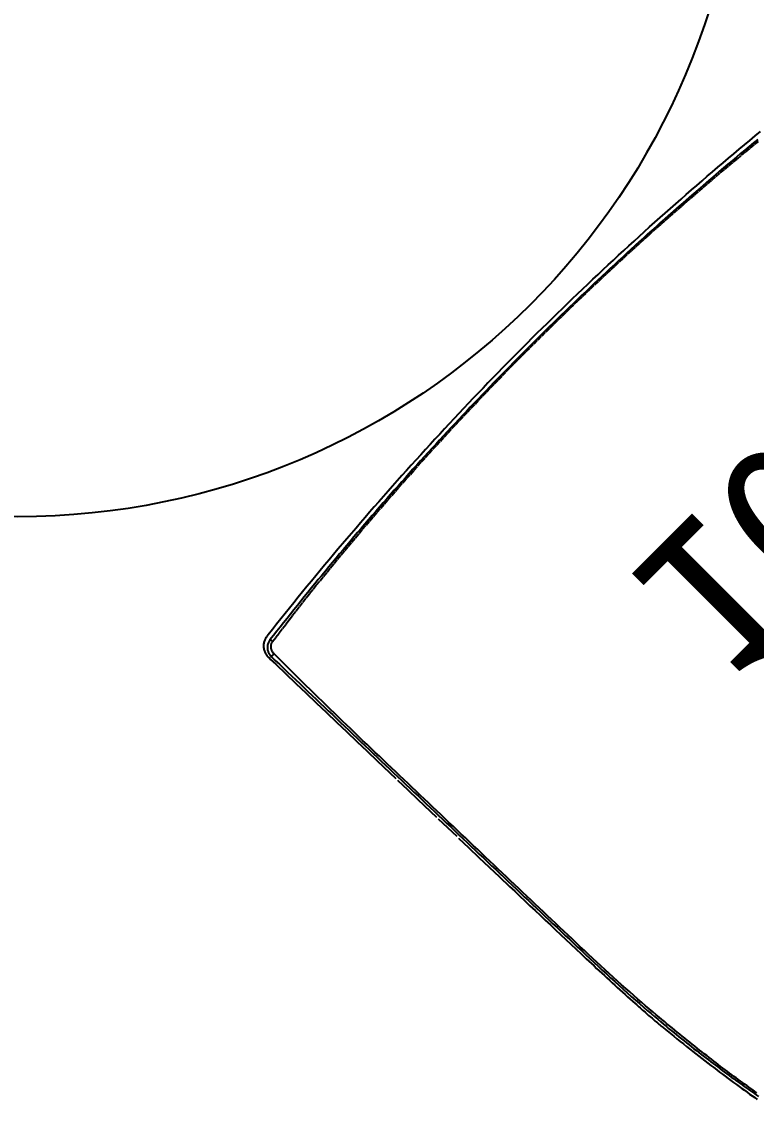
# Model space of a CAD drawing. Header units: millimetres. Extents: x 10479 to 135323, y 879012 to 965592.
# Drawn here: x 42211 to 42668, y 922851 to 923520 of the extents above; entities that cross this region are included whole.
import ezdxf

# ---------------------------------------------------------------- set-up
doc = ezdxf.new("R2010")
doc.units = ezdxf.units.MM
doc.linetypes.add('HIDDEN2', pattern=[4.7625, 3.175, -1.5875])
doc.layers.add('수입브랜드', color=90, linetype='Continuous')
doc.layers.add('퍼시스', color=210, linetype='Continuous')

# ---------------------------------------------------------------- blocks, each defined once
blk = doc.blocks.new('테이블_원형테이블_퍼시스_원통다리900_1')
at = {"layer": '퍼시스'}
blk.add_circle((0, 0), 450, dxfattribs=at)
blk = doc.blocks.new('의자_회의용의자_스틸케이스_490410C')
at = {"layer": '수입브랜드', "linetype": 'HIDDEN2', "ltscale": 5}
for points in [[(346.44, 123.23), (342.07, 123.25), (337.7, 123.27), (333.34, 123.3), (328.97, 123.35), (324.6, 123.4), (320.23, 123.46), (315.86, 123.54), (311.49, 123.62), (307.13, 123.71), (302.76, 123.82), (298.4, 123.93), (294.03, 124.05), (289.67, 124.18), (285.31, 124.32), (280.95, 124.47), (276.59, 124.63), (272.24, 124.8), (267.89, 124.97), (263.53, 125.16), (259.18, 125.36), (254.83, 125.56), (250.49, 125.78), (246.14, 126), (241.8, 126.23), (237.46, 126.47), (233.12, 126.72), (228.78, 126.98), (224.45, 127.25), (220.12, 127.53), (215.79, 127.81), (211.47, 128.11), (207.15, 128.41), (202.83, 128.72), (198.51, 129.04), (194.2, 129.37), (189.89, 129.71), (185.58, 130.05), (181.27, 130.41), (176.97, 130.77), (172.68, 131.14), (168.38, 131.52), (164.09, 131.91), (159.8, 132.31), (155.52, 132.71), (151.24, 133.12), (146.96, 133.55), (142.69, 133.98), (138.42, 134.42), (134.16, 134.87), (129.9, 135.32), (125.65, 135.79), (121.4, 136.26), (117.15, 136.74), (112.91, 137.24), (108.68, 137.74), (107.62, 137.86), (107.09, 137.93), (106.56, 138), (106.03, 138.1), (105.51, 138.24), (105, 138.42), (104.5, 138.63), (104.02, 138.87), (103.55, 139.14), (103.09, 139.44), (102.65, 139.76), (102.23, 140.12), (101.83, 140.49), (101.46, 140.89), (101.11, 141.31), (100.78, 141.75), (100.48, 142.2), (100.2, 142.68), (99.95, 143.17), (99.72, 143.67), (99.53, 144.18), (99.36, 144.7), (99.22, 145.23), (99.11, 145.77), (99.03, 146.32), (98.98, 146.86), (98.96, 147.41), (98.97, 148.49), (99.01, 149.58), (99.12, 153.93), (99.33, 162.62), (99.54, 171.31), (99.76, 180.01), (99.97, 188.71), (100.19, 197.41), (100.4, 206.11), (100.62, 214.81), (100.84, 223.51), (101.06, 232.22), (101.28, 240.93), (101.73, 258.34), (101.95, 267.05), (102.18, 275.76), (102.62, 293.19), (103.07, 310.61), (103.3, 319.33), (103.52, 328.05), (103.75, 336.77), (103.99, 345.49), (104.22, 354.21), (104.34, 358.57), (104.46, 362.93), (104.58, 367.29), (104.7, 371.66), (104.83, 376.02), (104.95, 380.38), (105.07, 384.75), (105.2, 389.11), (105.33, 393.47), (105.46, 397.84), (105.59, 402.2), (105.72, 406.57), (105.85, 410.93), (105.98, 415.3), (106.12, 419.67), (106.19, 421.86), (106.26, 424.05), (106.34, 426.25), (106.41, 428.44), (106.49, 430.63), (106.57, 432.83), (106.66, 435.02), (106.74, 437.21), (106.83, 439.39), (106.92, 441.57), (107.02, 443.75), (107.11, 445.92), (107.21, 448.08), (107.32, 450.24), (107.42, 452.38), (107.53, 454.52), (107.65, 456.64), (107.76, 458.75), (107.88, 460.86), (107.95, 461.9), (108.01, 462.94), (108.07, 463.98), (108.14, 465), (108.2, 466.02), (108.27, 467.04), (108.34, 468.04), (108.4, 469.03), (108.47, 470.02), (108.54, 470.99), (108.61, 471.94), (108.68, 472.89), (108.75, 473.82), (108.82, 474.73), (108.89, 475.63), (108.96, 476.51), (109.03, 477.36), (109.1, 478.2), (109.17, 479.03), (109.24, 479.83), (109.31, 480.62), (109.38, 481.39), (109.44, 482.14), (109.51, 482.88), (109.58, 483.6), (109.65, 484.3), (109.72, 484.99), (109.79, 485.67), (109.92, 486.98), (110.19, 489.57), (110.47, 492.15), (110.75, 494.7), (111.03, 497.23), (111.31, 499.74), (111.59, 502.23), (111.88, 504.69), (112.17, 507.13), (112.47, 509.54), (112.76, 511.94), (113.06, 514.3), (113.36, 516.65), (113.66, 518.97), (113.97, 521.26), (114.27, 523.54), (114.58, 525.78), (114.89, 528.01), (115.2, 530.21), (115.51, 532.38), (115.83, 534.53), (116.14, 536.66), (116.46, 538.76), (116.77, 540.84), (117.09, 542.89), (117.41, 544.92), (117.73, 546.92), (118.05, 548.9), (118.37, 550.85), (118.69, 552.78), (119.01, 554.68), (119.33, 556.56)], [(100.51, 148.56), (100.6, 152.06), (100.69, 155.55), (100.78, 159.04), (100.87, 162.54), (100.96, 166.03), (101.05, 169.53), (101.14, 173.02), (101.22, 176.51), (101.31, 180), (101.4, 183.5), (101.49, 186.99), (101.58, 190.48), (101.67, 193.98), (101.76, 197.47), (101.84, 200.96), (101.93, 204.45), (102.02, 207.94), (102.11, 211.44), (102.2, 214.93), (102.29, 218.42), (102.38, 221.91), (102.46, 225.41), (102.55, 228.9), (102.64, 232.39), (102.73, 235.88), (102.82, 239.38), (102.91, 242.87), (103, 246.36), (103.09, 249.86), (103.18, 253.35), (103.27, 256.84), (103.36, 260.34), (103.45, 263.83), (103.54, 267.33), (103.63, 270.82), (103.72, 274.31), (103.81, 277.81), (103.9, 281.3), (104, 284.8), (104.09, 288.29), (104.18, 291.79), (104.27, 295.28), (104.37, 298.78), (104.46, 302.27), (104.55, 305.77), (104.64, 309.27), (104.74, 312.76), (104.83, 316.26), (104.93, 319.76), (105.02, 323.25), (105.11, 326.75), (105.21, 330.25), (105.3, 333.74), (105.4, 337.24), (105.49, 340.74), (105.59, 344.23), (105.68, 347.73), (105.78, 351.23), (105.88, 354.73), (105.97, 358.23), (106.07, 361.72), (106.17, 365.22), (106.26, 368.72), (106.36, 372.22), (106.46, 375.72), (106.55, 379.22), (106.65, 382.72), (106.75, 386.22), (106.85, 389.71), (106.95, 393.21), (107.04, 396.71), (107.14, 400.21), (107.24, 403.72), (107.34, 407.22), (107.44, 410.72), (107.54, 414.23), (107.65, 417.73), (107.76, 421.23), (107.88, 424.74), (108, 428.24), (108.13, 431.74), (108.27, 435.24), (108.42, 438.73), (108.58, 442.22), (108.75, 445.69), (108.94, 449.16), (109.13, 452.6), (109.33, 456.03), (109.55, 459.42), (109.77, 462.76), (109.99, 466.03), (110.22, 469.19), (110.45, 472.2), (110.67, 475.05), (110.89, 477.69), (111.1, 480.08), (111.29, 482.25), (111.49, 484.36), (111.69, 486.45), (111.89, 488.53), (112.1, 490.58), (112.31, 492.63), (112.52, 494.65), (112.73, 496.67), (112.95, 498.67), (113.17, 500.65), (113.39, 502.62), (113.62, 504.57), (113.85, 506.51), (114.08, 508.43), (114.31, 510.33), (114.55, 512.22), (114.79, 514.09), (115.03, 515.94), (115.27, 517.78), (115.52, 519.61), (115.76, 521.41), (116.01, 523.21), (116.26, 524.98), (116.51, 526.74), (116.76, 528.49), (117.02, 530.22), (117.27, 531.93), (117.53, 533.63), (117.78, 535.32), (118.04, 536.98), (118.3, 538.63), (118.56, 540.27), (118.82, 541.89), (119.08, 543.49), (119.35, 545.08), (119.61, 546.66), (119.87, 548.21), (120.13, 549.76), (120.4, 551.28), (120.66, 552.79), (120.92, 554.29), (121.18, 555.77)], [(346.44, 123.23), (350.81, 123.23), (355.18, 123.23), (359.55, 123.25), (363.92, 123.28), (368.29, 123.31), (372.66, 123.36), (377.03, 123.41), (381.4, 123.48), (385.76, 123.55), (390.13, 123.64), (394.49, 123.73), (398.86, 123.83), (403.22, 123.95), (407.58, 124.07), (411.94, 124.2), (416.3, 124.34), (420.65, 124.49), (425.01, 124.65), (429.36, 124.82), (433.71, 125), (438.06, 125.18), (442.41, 125.38), (446.76, 125.59), (451.1, 125.8), (455.44, 126.02), (459.78, 126.26), (464.12, 126.5), (468.45, 126.75), (472.78, 127.01), (477.11, 127.27), (481.44, 127.55), (485.76, 127.84), (490.08, 128.13), (494.4, 128.43), (498.71, 128.74), (503.03, 129.06), (507.33, 129.39), (511.64, 129.73), (515.94, 130.07), (520.24, 130.42), (524.54, 130.79), (528.83, 131.16), (533.12, 131.54), (537.41, 131.92), (541.69, 132.32), (545.97, 132.72)], [(122.13, 553.48), (121.87, 551.99), (121.6, 550.49), (121.34, 548.97), (121.07, 547.43), (120.81, 545.87), (120.55, 544.3), (120.29, 542.71), (120.03, 541.11), (119.78, 539.49), (119.52, 537.85), (119.27, 536.2), (119.02, 534.53), (118.77, 532.84), (118.53, 531.14), (118.28, 529.43), (118.04, 527.7), (117.8, 525.95), (117.56, 524.19), (117.32, 522.41), (117.09, 520.61), (116.86, 518.8), (116.62, 516.98), (116.39, 515.14), (116.17, 513.29), (115.94, 511.42), (115.72, 509.54), (115.49, 507.64), (115.27, 505.72), (115.05, 503.79), (114.84, 501.84), (114.62, 499.88), (114.41, 497.9), (114.2, 495.91), (113.99, 493.9), (113.79, 491.88), (113.58, 489.85), (113.38, 487.8), (113.18, 485.74), (112.98, 483.67), (112.79, 481.56), (112.58, 479.48), (112.37, 477.31), (112.15, 474.89), (111.93, 472.25), (111.71, 469.41), (111.48, 466.42), (111.26, 463.29), (111.03, 460.06), (110.81, 456.76), (110.6, 453.41), (110.39, 450.02), (110.19, 446.6), (110, 443.16), (109.83, 439.69), (109.66, 436.22), (109.51, 432.74), (109.37, 429.26), (109.23, 425.77), (109.1, 422.28), (108.99, 418.79), (108.87, 415.29), (108.76, 411.79), (108.66, 408.3), (108.56, 404.79), (108.46, 401.29), (108.36, 397.79), (108.26, 394.28), (108.16, 390.77), (108.07, 387.26), (107.97, 383.75), (107.88, 380.24), (107.78, 376.72), (107.69, 373.21), (107.59, 369.7), (107.5, 366.18), (107.41, 362.67), (107.31, 359.16), (107.22, 355.65), (107.13, 352.14), (107.03, 348.63), (106.94, 345.12), (106.85, 341.6), (106.76, 338.09), (106.66, 334.58), (106.57, 331.07), (106.48, 327.56), (106.38, 324.05), (106.29, 320.54), (106.2, 317.03), (106.11, 313.53), (106.02, 310.02), (105.92, 306.51), (105.83, 303), (105.74, 299.49), (105.65, 295.98), (105.55, 292.47), (105.46, 288.97), (105.37, 285.46), (105.28, 281.95), (105.18, 278.44), (105.09, 274.93), (105, 271.43), (104.91, 267.92), (104.82, 264.41), (104.72, 260.91), (104.63, 257.4), (104.54, 253.89), (104.45, 250.39), (104.36, 246.88), (104.27, 243.37), (104.19, 239.87), (104.1, 236.36), (104.02, 232.85), (103.94, 229.35), (103.86, 225.84), (103.78, 222.33), (103.71, 218.83), (103.64, 215.32), (103.57, 211.81), (103.51, 208.31), (103.44, 204.8), (103.38, 201.29), (103.33, 197.79), (103.28, 194.28), (103.23, 190.77), (103.19, 187.26), (103.15, 183.75), (103.12, 180.24), (103.09, 176.74), (103.06, 173.22), (103.03, 169.71), (103.01, 166.2), (103, 162.69), (102.98, 159.18), (102.97, 155.66), (102.96, 152.15), (102.96, 148.64)], [(107.27, 140.75), (106.79, 140.81), (106.32, 140.91), (105.86, 141.04), (105.41, 141.2), (104.97, 141.38), (104.54, 141.6), (104.14, 141.84), (103.74, 142.11), (103.37, 142.4), (103.01, 142.72), (102.68, 143.05), (102.36, 143.4), (102.07, 143.77), (101.8, 144.16), (101.55, 144.56), (101.33, 144.97), (101.13, 145.4), (100.96, 145.83), (100.82, 146.28), (100.7, 146.73), (100.61, 147.18), (100.55, 147.64), (100.51, 148.1), (100.51, 148.56)], [(102.96, 148.64), (102.97, 148.29), (103, 147.95), (103.05, 147.61), (103.11, 147.27), (103.2, 146.93), (103.31, 146.6), (103.43, 146.27), (103.57, 145.95), (103.73, 145.63), (103.91, 145.33), (104.1, 145.03), (104.31, 144.75), (104.53, 144.48), (104.77, 144.22), (105.02, 143.98), (105.28, 143.75), (105.56, 143.54), (105.84, 143.34), (106.14, 143.17), (106.44, 143.01), (106.76, 142.88), (107.08, 142.77), (107.41, 142.68), (107.74, 142.62)], [(541.39, 135.01), (537.96, 134.68), (534.53, 134.35), (531.09, 134.03), (527.65, 133.72), (524.21, 133.41), (520.76, 133.11), (517.31, 132.81), (513.86, 132.52), (510.41, 132.23), (506.95, 131.96), (503.49, 131.68), (500.03, 131.42), (496.57, 131.16), (493.1, 130.9), (489.63, 130.65), (486.16, 130.41), (482.69, 130.18), (479.21, 129.95), (475.74, 129.72), (472.26, 129.51), (468.78, 129.29), (465.3, 129.09), (461.81, 128.89), (458.33, 128.7), (454.84, 128.51), (451.35, 128.33), (447.86, 128.15), (444.37, 127.99), (440.88, 127.82), (437.39, 127.67), (433.89, 127.52), (430.4, 127.37), (426.9, 127.24), (423.4, 127.1), (419.91, 126.98), (416.41, 126.86), (412.91, 126.75), (409.41, 126.64), (405.91, 126.54), (402.41, 126.44), (398.91, 126.36), (395.41, 126.27), (391.91, 126.2), (388.4, 126.13), (384.9, 126.06), (381.4, 126.01), (377.9, 125.96), (374.4, 125.91), (370.9, 125.87), (367.4, 125.84), (363.9, 125.81), (360.4, 125.79), (356.9, 125.78), (353.4, 125.77), (349.9, 125.77), (346.4, 125.77), (342.9, 125.78), (339.4, 125.8), (335.91, 125.82), (332.41, 125.85), (328.91, 125.88), (325.41, 125.93), (321.92, 125.97), (318.42, 126.03), (314.92, 126.09), (311.42, 126.15), (307.93, 126.22), (304.43, 126.3), (300.93, 126.39), (297.43, 126.48), (293.94, 126.57), (290.44, 126.68), (286.94, 126.79), (283.45, 126.9), (279.95, 127.02), (276.45, 127.15), (272.96, 127.28), (269.46, 127.42), (265.97, 127.57), (262.48, 127.72), (258.99, 127.88), (255.49, 128.04), (252, 128.21), (248.51, 128.39), (245.03, 128.57), (241.54, 128.76), (238.05, 128.96), (234.57, 129.16), (231.09, 129.37), (227.61, 129.58), (224.13, 129.8), (220.65, 130.03), (217.17, 130.26), (213.7, 130.49), (210.23, 130.74), (206.76, 130.99), (203.29, 131.25), (199.82, 131.51), (196.36, 131.78), (192.89, 132.05), (189.43, 132.33), (185.98, 132.62), (182.52, 132.91), (179.07, 133.21), (175.62, 133.51), (172.17, 133.83), (168.73, 134.14), (165.29, 134.47), (161.85, 134.79), (158.42, 135.13), (154.99, 135.47), (151.56, 135.82), (148.13, 136.17), (144.71, 136.52), (141.29, 136.88), (137.87, 137.25), (134.46, 137.62), (131.05, 138), (127.64, 138.38), (124.24, 138.76), (120.84, 139.15), (117.44, 139.55), (114.05, 139.94), (110.65, 140.34), (107.27, 140.75)]]:
    blk.add_lwpolyline(points, dxfattribs=at)
at = {"layer": '수입브랜드', "linetype": 'HIDDEN2'}
blk.add_lwpolyline([(107.74, 142.62), (111.11, 142.14), (114.49, 141.67), (117.87, 141.2), (121.26, 140.75), (124.65, 140.3), (128.04, 139.86), (131.44, 139.43), (134.83, 139.02), (138.24, 138.6), (141.64, 138.2), (145.05, 137.81), (148.46, 137.42), (151.88, 137.05), (155.3, 136.68), (158.72, 136.32), (162.15, 135.96), (165.58, 135.62), (169.01, 135.28), (172.45, 134.95), (175.89, 134.62), (179.33, 134.3), (182.77, 133.99), (186.22, 133.68), (189.67, 133.38), (193.12, 133.08), (196.58, 132.79), (200.03, 132.51), (203.49, 132.24), (206.95, 131.97), (210.42, 131.7), (213.88, 131.45), (217.35, 131.2), (220.82, 130.95), (224.29, 130.72), (227.77, 130.49), (231.24, 130.26), (234.72, 130.05), (238.2, 129.84), (241.68, 129.63), (245.16, 129.43), (248.64, 129.24), (252.13, 129.06), (255.61, 128.88), (259.1, 128.71), (262.58, 128.54), (266.07, 128.38), (269.56, 128.23), (273.05, 128.09), (276.54, 127.95), (280.03, 127.81), (283.52, 127.69), (287.02, 127.57), (290.51, 127.45), (294, 127.35), (297.49, 127.25), (300.99, 127.15), (304.48, 127.06), (307.97, 126.98), (311.47, 126.91), (314.96, 126.84), (318.45, 126.78), (321.95, 126.72), (325.44, 126.67), (328.93, 126.63), (332.43, 126.59), (335.92, 126.57), (339.41, 126.54), (342.91, 126.52), (346.4, 126.51), (349.9, 126.51), (353.39, 126.51), (356.89, 126.52), (360.38, 126.54), (363.88, 126.56), (367.37, 126.59), (370.87, 126.62), (374.37, 126.66), (377.86, 126.71), (381.36, 126.76), (384.86, 126.82), (388.36, 126.89), (391.85, 126.96), (395.35, 127.04), (398.85, 127.13), (402.34, 127.22), (405.84, 127.32), (409.33, 127.43), (412.83, 127.54), (416.32, 127.66), (419.82, 127.78), (423.31, 127.91), (426.8, 128.05), (430.29, 128.2), (433.78, 128.35), (437.27, 128.5), (440.76, 128.67), (444.25, 128.84), (447.73, 129.02), (451.22, 129.2), (454.7, 129.39), (458.18, 129.59), (461.66, 129.79), (465.14, 130), (468.61, 130.21), (472.09, 130.44), (475.56, 130.67), (479.03, 130.9), (482.5, 131.14), (485.97, 131.39), (489.43, 131.65), (492.89, 131.91), (496.35, 132.18), (499.81, 132.45), (503.26, 132.73), (506.72, 133.02), (510.17, 133.31), (513.61, 133.61), (517.06, 133.92), (520.5, 134.23), (523.93, 134.55), (527.37, 134.87), (530.8, 135.21), (534.23, 135.55), (537.65, 135.89), (541.07, 136.25)], dxfattribs=at)
at = {"layer": '수입브랜드', "linetype": 'HIDDEN2', "ltscale": 5, "extrusion": (0, 0, -1)}
for centre, major_axis, ratio, start_param, end_param in [((102.6, 148.5, 0), (-2.1, 0.05), 0.071083, 0.063744, 1.738921), ((107.27, 142.61, 0), (0.25, 2.08), 0.220986, 1.540578, 2.650768)]:
    blk.add_ellipse(centre, major_axis=major_axis, ratio=ratio, start_param=start_param, end_param=end_param, dxfattribs=at)
at = {"layer": '수입브랜드'}
blk.add_text('16', height=100, dxfattribs=at).set_placement((286.63, 270.46))

msp = doc.modelspace()

# ---------------------------------------------------------------- block references
at = {"layer": '수입브랜드', "xscale": -1, "rotation": 225}
msp.add_blockref('의자_회의용의자_스틸케이스_490410C', (42190.16, 923159.9, 0), dxfattribs=at)
at = {"layer": '퍼시스'}
msp.add_blockref('테이블_원형테이블_퍼시스_원통다리900_1', (42209.02, 923662.81), dxfattribs=at)

doc.saveas('drawing.dxf')
